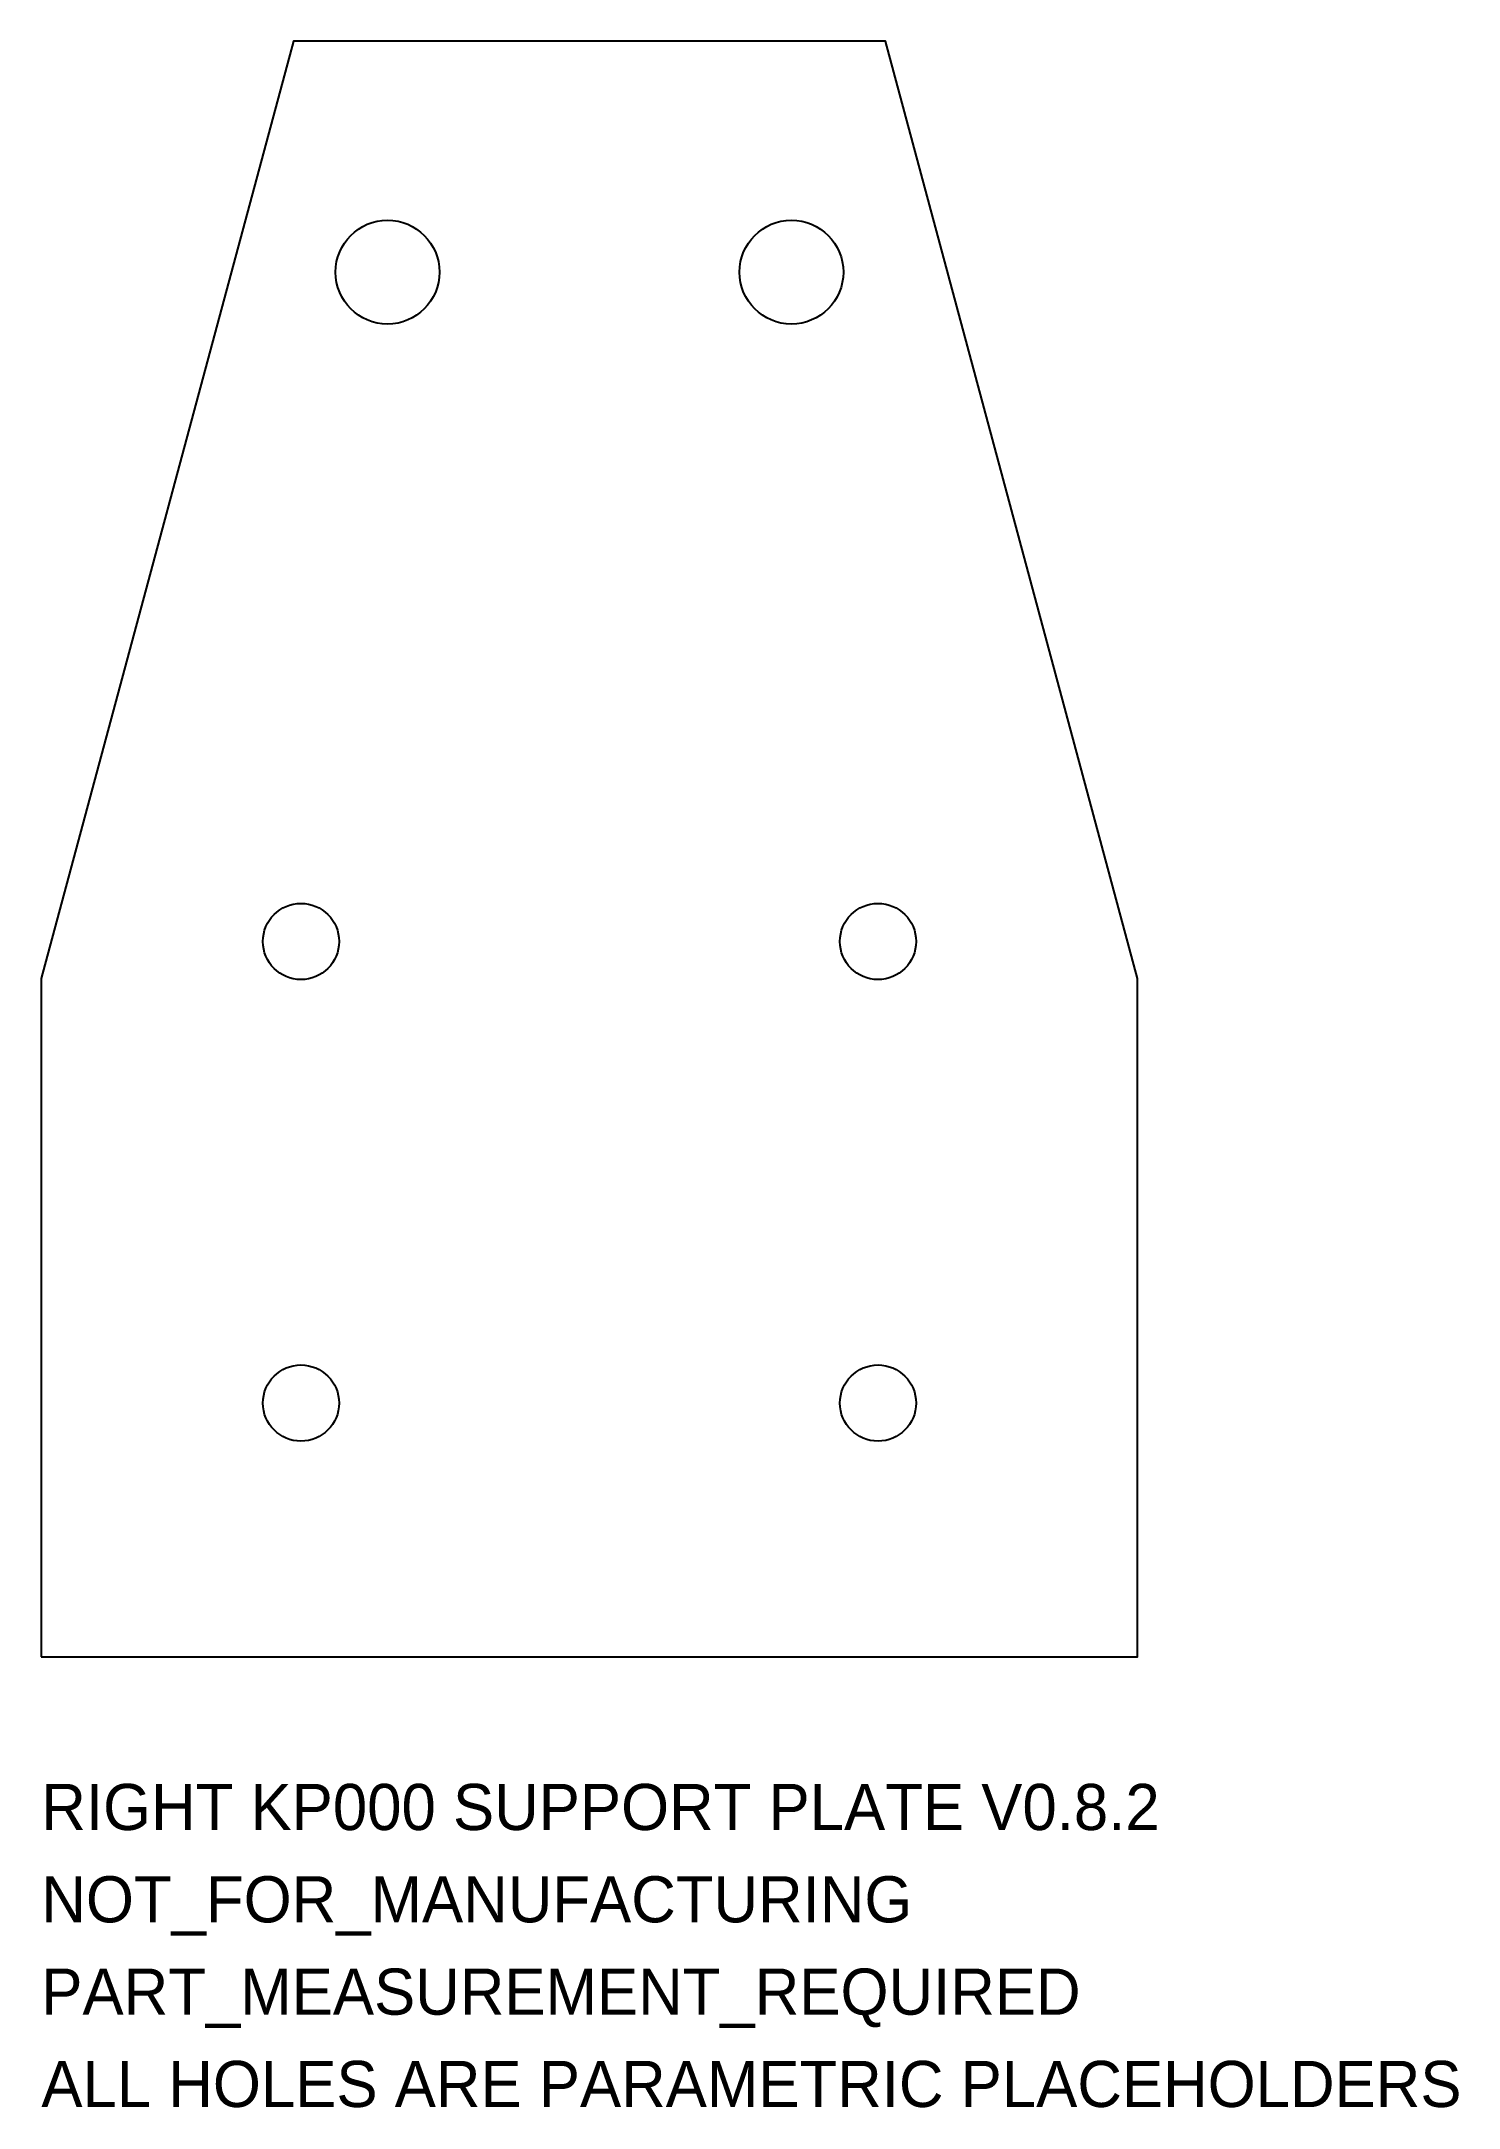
# Model space of a CAD drawing. Extents: x -48 to 75, y -39 to 140.
import ezdxf

# ---------------------------------------------------------------- set-up
doc = ezdxf.new("R2010")
doc.units = 0

msp = doc.modelspace()

# ---------------------------------------------------------------- linework, layer by layer
at = {"layer": 'CANDIDATE_OUTLINE'}
msp.add_lwpolyline([(-47.5, 0), (47.5, 0), (47.5, 58.8), (25.65, 140), (-25.65, 140), (-47.5, 58.8)], close=True, dxfattribs=at)
at = {"layer": 'REFERENCE_HOLES_NOT_FOR_MANUFACTURING'}
for centre, radius in [((-17.5, 120), 4.5), ((17.5, 120), 4.5), ((-25, 62), 3.3), ((25, 62), 3.3), ((-25, 22), 3.3), ((25, 22), 3.3)]:
    msp.add_circle(centre, radius, dxfattribs=at)

# ---------------------------------------------------------------- texts
at = {"layer": 'WARNING'}
for s, p in [('RIGHT KP000 SUPPORT PLATE V0.8.2', (-47.5, -15)), ('NOT_FOR_MANUFACTURING', (-47.5, -23)), ('PART_MEASUREMENT_REQUIRED', (-47.5, -31)), ('ALL HOLES ARE PARAMETRIC PLACEHOLDERS', (-47.5, -39))]:
    msp.add_text(s, height=4, dxfattribs=at).set_placement(p)

doc.saveas('drawing.dxf')
